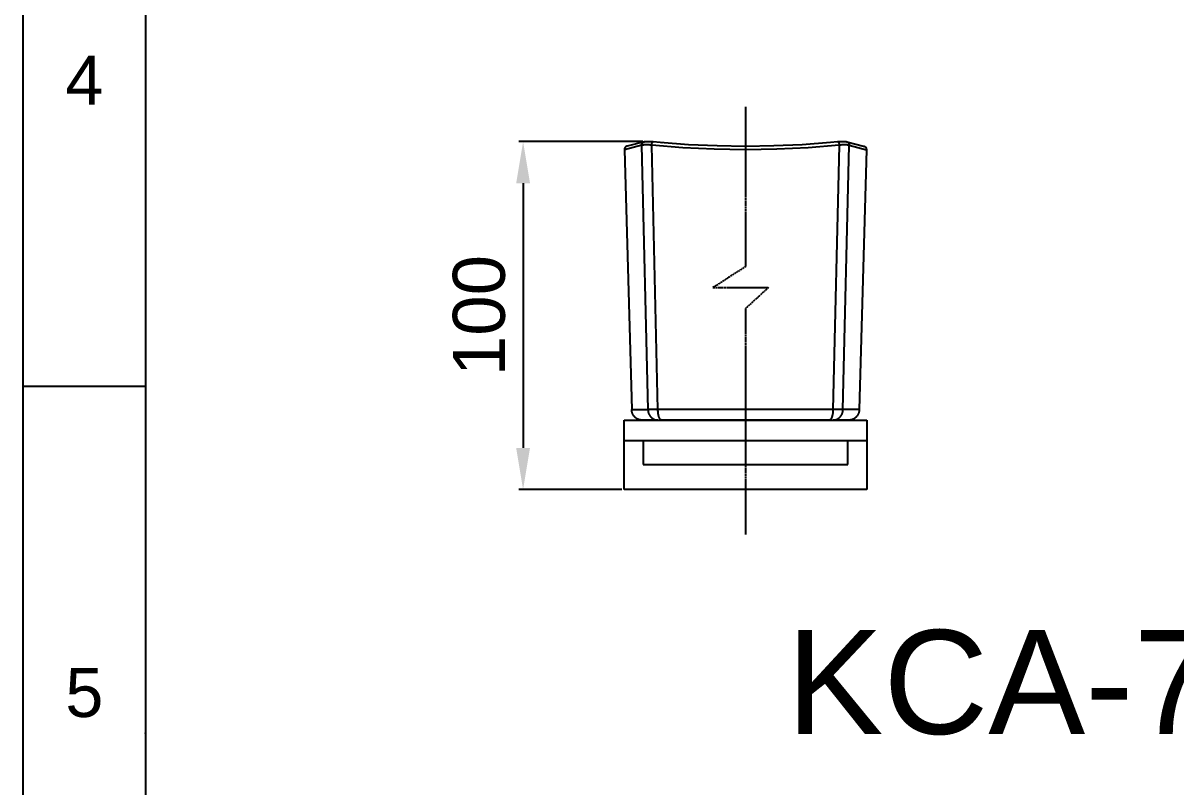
# Model space of a CAD drawing. Header units: millimetres. Extents: x 2219 to 3269, y 1238 to 2723.
# Drawn here: x 2218.7 to 2551.2, y 1864.6 to 2085 of the extents above; entities that cross this region are included whole.
import ezdxf

# ---------------------------------------------------------------- set-up
doc = ezdxf.new("R2010")
doc.units = ezdxf.units.MM
doc.linetypes.add('CENTER', pattern=[0.6, 0.375, -0.075, 0.075, -0.075])
for name, color, linetype in [('CEN2', 1, 'Continuous'), ('DIM2', 3, 'Continuous'), ('form22', 7, 'Continuous'), ('main', 7, 'Continuous')]:
    doc.layers.add(name, color=color, linetype=linetype)
doc.styles.add('Arial Regular', font='arial.ttf')
doc.styles.get("Standard").update_dxf_attribs({"font": 'arial.ttf'})
doc.dimstyles.new('ISO-25', dxfattribs={"dimtxt": 2.5, "dimasz": 2.5, "dimexe": 1.25, "dimexo": 0.625, "dimtad": 1, "dimtxsty": 'Standard', "dimcen": 2.5, "dimadec": 0, "dimazin": 0, "dimtfac": 1, "dimtmove": 0, "dimatfit": 3, "dimfxl": 1, "dimarcsym": 0})

# ---------------------------------------------------------------- blocks, each defined once
blk = doc.blocks.new('*D40')
at = {"layer": 'Defpoints', "color": 0, "transparency": 16777216}
for p in [(2398.09, 2050.79), (2362.88, 1950.41), (2392.01, 1950.41)]:
    blk.add_point(p, dxfattribs=at)
at = {"layer": 'DIM2', "color": 0, "lineweight": -2, "transparency": 16777216}
for p, q in [((2397.46, 2050.79), (2361.63, 2050.79)), ((2362.88, 2038.79), (2362.88, 1962.41)), ((2391.39, 1950.41), (2361.63, 1950.41))]:
    blk.add_line(p, q, dxfattribs=at)
at = {"layer": 'DIM2', "color": 0, "transparency": 16777216}
for points in [[(2360.88, 2038.79), (2364.88, 2038.79), (2362.88, 2050.79)], [(2360.88, 1962.41), (2364.88, 1962.41), (2362.88, 1950.41)]]:
    blk.add_solid(points, dxfattribs=at)
at = {"layer": 'DIM2', "color": 0, "transparency": 16777216, "insert": (2350.22, 2000.6), "char_height": 15, "attachment_point": 5, "rotation": 90}
blk.add_mtext('100', dxfattribs=at)

msp = doc.modelspace()

# ---------------------------------------------------------------- linework, layer by layer
at = {"layer": 'CEN2', "linetype": 'CENTER'}
for p, q in [((2427.01, 2060.84), (2427.01, 2014.74)), ((2427.01, 2014.74), (2417.65, 2008.67)), ((2417.65, 2008.67), (2433.64, 2008.67)), ((2433.64, 2008.67), (2427.01, 2002.6)), ((2427.01, 2002.6), (2427.01, 1937.36))]:
    msp.add_line(p, q, dxfattribs=at)
at = {"layer": 'form22'}
for p, q in [((2254.01, 2687.19), (2254.01, 1273.05)), ((2254.01, 1980.12), (2218.65, 1980.12))]:
    msp.add_line(p, q, dxfattribs=at)
msp.add_lwpolyline([(2218.65, 2722.54), (3268.65, 2722.54), (3268.65, 1237.69), (2218.65, 1237.69)], close=True, dxfattribs=at)
msp.add_point((2254.01, 1880.12), dxfattribs=at)
at = {"layer": 'main'}
for p, q in [((2397.12, 2049.72), (2392.09, 2048.44)), ((2392.17, 2048.87), (2392.09, 2048.44)), ((2392.09, 2048.44), (2394.21, 1973.47)), ((2392.18, 2048.9), (2392.17, 2048.87)), ((2392.19, 2048.93), (2392.18, 2048.9)), ((2392.21, 2048.96), (2392.19, 2048.93)), ((2392.22, 2048.99), (2392.21, 2048.96)), ((2392.23, 2049.02), (2392.22, 2048.99)), ((2392.25, 2049.05), (2392.23, 2049.02)), ((2392.27, 2049.08), (2392.25, 2049.05)), ((2392.29, 2049.1), (2392.27, 2049.08)), ((2392.31, 2049.13), (2392.29, 2049.1)), ((2392.33, 2049.16), (2392.31, 2049.13)), ((2392.35, 2049.18), (2392.33, 2049.16)), ((2392.37, 2049.21), (2392.35, 2049.18)), ((2392.39, 2049.23), (2392.37, 2049.21)), ((2392.42, 2049.25), (2392.39, 2049.23)), ((2392.44, 2049.28), (2392.42, 2049.25)), ((2392.47, 2049.3), (2392.44, 2049.28)), ((2392.49, 2049.32), (2392.47, 2049.3)), ((2392.52, 2049.34), (2392.49, 2049.32)), ((2392.55, 2049.36), (2392.52, 2049.34)), ((2392.57, 2049.37), (2392.55, 2049.36)), ((2392.6, 2049.39), (2392.57, 2049.37)), ((2392.63, 2049.41), (2392.6, 2049.39)), ((2392.66, 2049.42), (2392.63, 2049.41)), ((2392.69, 2049.43), (2392.66, 2049.42)), ((2392.72, 2049.45), (2392.69, 2049.43)), ((2392.75, 2049.46), (2392.72, 2049.45)), ((2392.78, 2049.47), (2392.75, 2049.46)), ((2392.82, 2049.48), (2392.78, 2049.47)), ((2392.85, 2049.49), (2392.82, 2049.48)), ((2392.93, 2049.51), (2392.85, 2049.49)), ((2392.94, 2049.51), (2392.93, 2049.51)), ((2397.82, 2050.77), (2392.94, 2049.51)), ((2397.12, 2049.95), (2397.13, 2049.98)), ((2397.12, 2049.91), (2397.12, 2049.95)), ((2397.12, 2049.88), (2397.12, 2049.91)), ((2397.12, 2049.85), (2397.12, 2049.88)), ((2397.12, 2049.81), (2397.12, 2049.85)), ((2397.12, 2049.78), (2397.12, 2049.81)), ((2397.12, 2049.75), (2397.12, 2049.78)), ((2397.36, 2049.76), (2397.12, 2049.72)), ((2397.12, 2049.72), (2397.12, 2049.75)), ((2397.12, 2049.71), (2397.12, 2049.72)), ((2398.91, 1973.46), (2397.12, 2049.71)), ((2397.13, 2049.98), (2397.14, 2050.01)), ((2397.14, 2050.05), (2397.15, 2050.08)), ((2397.14, 2050.01), (2397.14, 2050.05)), ((2397.15, 2050.08), (2397.16, 2050.11)), ((2397.15, 2050.05), (2397.15, 2050.05)), ((2397.16, 2050.11), (2397.17, 2050.14)), ((2397.17, 2050.14), (2397.18, 2050.17)), ((2397.18, 2050.17), (2397.19, 2050.2)), ((2397.19, 2050.2), (2397.21, 2050.23)), ((2397.21, 2050.23), (2397.22, 2050.26)), ((2397.22, 2050.26), (2397.24, 2050.29)), ((2397.24, 2050.29), (2397.25, 2050.32)), ((2397.25, 2050.32), (2397.27, 2050.35)), ((2397.27, 2050.35), (2397.29, 2050.38)), ((2397.29, 2050.38), (2397.31, 2050.4)), ((2397.31, 2050.4), (2397.33, 2050.43)), ((2397.33, 2050.43), (2397.35, 2050.46)), ((2397.35, 2050.46), (2397.37, 2050.48)), ((2397.59, 2049.8), (2397.36, 2049.76)), ((2397.37, 2050.48), (2397.39, 2050.5)), ((2397.39, 2050.5), (2397.42, 2050.53)), ((2397.42, 2050.53), (2397.44, 2050.55)), ((2397.44, 2050.55), (2397.47, 2050.57)), ((2397.47, 2050.57), (2397.49, 2050.59)), ((2397.49, 2050.59), (2397.52, 2050.61)), ((2397.52, 2050.61), (2397.55, 2050.63)), ((2397.55, 2050.63), (2397.58, 2050.65)), ((2397.58, 2050.65), (2397.6, 2050.67)), ((2397.83, 2049.83), (2397.59, 2049.8)), ((2397.6, 2050.67), (2397.63, 2050.68)), ((2397.63, 2050.68), (2397.66, 2050.7)), ((2397.66, 2050.7), (2397.69, 2050.71)), ((2397.69, 2050.71), (2397.72, 2050.72)), ((2397.72, 2050.72), (2397.75, 2050.74)), ((2397.75, 2050.74), (2397.79, 2050.75)), ((2397.79, 2050.75), (2397.82, 2050.76)), ((2397.82, 2050.76), (2397.85, 2050.77)), ((2398.07, 2049.85), (2397.83, 2049.83)), ((2397.85, 2050.77), (2397.88, 2050.77)), ((2397.88, 2050.77), (2397.91, 2050.78)), ((2397.91, 2050.78), (2397.95, 2050.78)), ((2397.95, 2050.78), (2397.98, 2050.79)), ((2397.98, 2050.79), (2398.01, 2050.79)), ((2398.01, 2050.79), (2398.05, 2050.79)), ((2398.05, 2050.79), (2398.05, 2050.79)), ((2398.05, 2050.79), (2398.09, 2050.79)), ((2398.31, 2049.86), (2398.07, 2049.85)), ((2398.09, 2050.79), (2400.41, 2050.79)), ((2398.55, 2049.86), (2398.31, 2049.86)), ((2398.79, 2049.86), (2398.55, 2049.86)), ((2399.03, 2049.85), (2398.79, 2049.86)), ((2399.26, 2049.83), (2399.03, 2049.85)), ((2399.5, 2049.8), (2399.26, 2049.83)), ((2399.74, 2049.76), (2399.5, 2049.8)), ((2399.97, 2049.72), (2399.74, 2049.76)), ((2399.97, 2050.02), (2399.98, 2050.06)), ((2399.97, 2049.98), (2399.97, 2050.02)), ((2399.97, 2049.94), (2399.97, 2049.98)), ((2399.97, 2049.9), (2399.97, 2049.94)), ((2399.97, 2049.86), (2399.97, 2049.9)), ((2399.97, 2049.82), (2399.97, 2049.86)), ((2399.97, 2049.78), (2399.97, 2049.82)), ((2399.97, 2049.74), (2399.97, 2049.78)), ((2399.97, 2049.71), (2399.97, 2049.74)), ((2408.97, 2049.01), (2399.97, 2049.72)), ((2399.97, 2049.71), (2399.97, 2049.72)), ((2401.77, 1973.46), (2399.97, 2049.71)), ((2399.98, 2050.06), (2399.99, 2050.1)), ((2399.99, 2050.14), (2400, 2050.17)), ((2399.99, 2050.1), (2399.99, 2050.14)), ((2400, 2050.17), (2400.01, 2050.21)), ((2400.01, 2050.21), (2400.03, 2050.25)), ((2400.03, 2050.25), (2400.04, 2050.29)), ((2400.04, 2050.29), (2400.05, 2050.32)), ((2400.05, 2050.32), (2400.07, 2050.36)), ((2400.07, 2050.36), (2400.08, 2050.4)), ((2400.08, 2050.4), (2400.1, 2050.43)), ((2400.1, 2050.43), (2400.12, 2050.46)), ((2400.12, 2050.46), (2400.14, 2050.5)), ((2400.14, 2050.5), (2400.16, 2050.53)), ((2400.16, 2050.53), (2400.19, 2050.56)), ((2400.19, 2050.56), (2400.21, 2050.6)), ((2400.21, 2050.6), (2400.23, 2050.63)), ((2400.23, 2050.63), (2400.26, 2050.66)), ((2400.26, 2050.66), (2400.29, 2050.69)), ((2400.29, 2050.69), (2400.31, 2050.71)), ((2400.31, 2050.71), (2400.34, 2050.74)), ((2400.34, 2050.74), (2400.37, 2050.77)), ((2400.37, 2050.77), (2400.4, 2050.79)), ((2400.4, 2050.79), (2400.4, 2050.79)), ((2400.41, 2050.79), (2400.43, 2050.79)), ((2400.43, 2050.79), (2402.44, 2050.61)), ((2402.44, 2050.61), (2410.62, 2050)), ((2402.9, 2050.57), (2403.03, 2050.56)), ((2417.99, 2048.58), (2408.97, 2049.01)), ((2409.11, 2050.1), (2409.18, 2050.09)), ((2410.62, 2050), (2418.81, 2049.64)), ((2427.01, 2048.44), (2417.99, 2048.58)), ((2418.81, 2049.64), (2427.01, 2049.52)), ((2427.01, 2049.52), (2435.22, 2049.64)), ((2436.04, 2048.58), (2427.01, 2048.44)), ((2435.22, 2049.64), (2443.41, 2050)), ((2445.06, 2049.01), (2436.04, 2048.58)), ((2443.41, 2050), (2451.59, 2050.61)), ((2454.06, 2049.72), (2445.06, 2049.01)), ((2451.59, 2050.61), (2453.6, 2050.79)), ((2454.06, 2049.71), (2452.26, 1973.46)), ((2453.6, 2050.79), (2453.63, 2050.77)), ((2453.62, 2050.79), (2455.94, 2050.79)), ((2453.63, 2050.77), (2453.66, 2050.75)), ((2453.66, 2050.75), (2453.69, 2050.72)), ((2453.69, 2050.72), (2453.71, 2050.7)), ((2453.71, 2050.7), (2453.74, 2050.67)), ((2453.74, 2050.67), (2453.77, 2050.64)), ((2453.77, 2050.64), (2453.79, 2050.61)), ((2453.79, 2050.61), (2453.82, 2050.58)), ((2453.82, 2050.58), (2453.84, 2050.55)), ((2453.84, 2050.55), (2453.87, 2050.52)), ((2453.87, 2050.52), (2453.89, 2050.49)), ((2453.89, 2050.49), (2453.91, 2050.46)), ((2453.91, 2050.46), (2453.93, 2050.42)), ((2453.93, 2050.42), (2453.94, 2050.39)), ((2453.94, 2050.39), (2453.96, 2050.35)), ((2453.96, 2050.35), (2453.98, 2050.32)), ((2453.98, 2050.32), (2453.99, 2050.28)), ((2453.99, 2050.28), (2454.01, 2050.25)), ((2454.01, 2050.25), (2454.02, 2050.21)), ((2454.02, 2050.21), (2454.03, 2050.17)), ((2454.03, 2050.17), (2454.04, 2050.14)), ((2454.04, 2050.14), (2454.05, 2050.1)), ((2454.05, 2050.1), (2454.05, 2050.06)), ((2454.05, 2050.06), (2454.06, 2050.02)), ((2454.06, 2050.02), (2454.06, 2049.98)), ((2454.06, 2049.98), (2454.07, 2049.95)), ((2454.07, 2049.83), (2454.06, 2049.79)), ((2454.06, 2049.79), (2454.06, 2049.75)), ((2454.29, 2049.76), (2454.06, 2049.72)), ((2454.06, 2049.75), (2454.06, 2049.72)), ((2454.06, 2049.72), (2454.06, 2049.71)), ((2454.07, 2049.95), (2454.07, 2049.91)), ((2454.07, 2049.91), (2454.07, 2049.87)), ((2454.07, 2049.87), (2454.07, 2049.83)), ((2454.53, 2049.8), (2454.29, 2049.76)), ((2454.77, 2049.83), (2454.53, 2049.8)), ((2455, 2049.85), (2454.77, 2049.83)), ((2455.24, 2049.86), (2455, 2049.85)), ((2455.12, 1973.46), (2456.91, 2049.71)), ((2455.48, 2049.86), (2455.24, 2049.86)), ((2455.72, 2049.86), (2455.48, 2049.86)), ((2455.96, 2049.85), (2455.72, 2049.86)), ((2455.94, 2050.79), (2455.97, 2050.79)), ((2456.2, 2049.83), (2455.96, 2049.85)), ((2455.97, 2050.79), (2455.98, 2050.79)), ((2455.98, 2050.79), (2456.02, 2050.79)), ((2456.02, 2050.79), (2456.05, 2050.79)), ((2456.05, 2050.79), (2456.08, 2050.78)), ((2456.08, 2050.78), (2456.11, 2050.78)), ((2456.11, 2050.78), (2456.15, 2050.77)), ((2456.15, 2050.77), (2456.18, 2050.77)), ((2456.18, 2050.77), (2456.21, 2050.76)), ((2456.43, 2049.8), (2456.2, 2049.83)), ((2456.21, 2050.77), (2461.09, 2049.51)), ((2456.21, 2050.76), (2456.24, 2050.75)), ((2456.24, 2050.75), (2456.27, 2050.74)), ((2456.27, 2050.74), (2456.31, 2050.72)), ((2456.31, 2050.72), (2456.34, 2050.71)), ((2456.34, 2050.71), (2456.37, 2050.7)), ((2456.37, 2050.7), (2456.4, 2050.68)), ((2456.4, 2050.68), (2456.42, 2050.67)), ((2456.42, 2050.67), (2456.45, 2050.65)), ((2456.67, 2049.76), (2456.43, 2049.8)), ((2456.45, 2050.65), (2456.48, 2050.63)), ((2456.48, 2050.63), (2456.51, 2050.61)), ((2456.51, 2050.61), (2456.54, 2050.59)), ((2456.54, 2050.59), (2456.56, 2050.57)), ((2456.56, 2050.57), (2456.59, 2050.55)), ((2456.59, 2050.55), (2456.61, 2050.53)), ((2456.61, 2050.53), (2456.63, 2050.5)), ((2456.63, 2050.5), (2456.66, 2050.48)), ((2456.66, 2050.48), (2456.68, 2050.46)), ((2456.91, 2049.72), (2456.67, 2049.76)), ((2456.68, 2050.46), (2456.7, 2050.43)), ((2456.7, 2050.43), (2456.72, 2050.4)), ((2456.72, 2050.4), (2456.74, 2050.38)), ((2456.74, 2050.38), (2456.76, 2050.35)), ((2456.76, 2050.35), (2456.78, 2050.32)), ((2456.78, 2050.32), (2456.79, 2050.29)), ((2456.79, 2050.29), (2456.81, 2050.26)), ((2456.81, 2050.26), (2456.82, 2050.23)), ((2456.82, 2050.23), (2456.84, 2050.2)), ((2456.84, 2050.2), (2456.85, 2050.17)), ((2456.85, 2050.17), (2456.86, 2050.14)), ((2456.86, 2050.14), (2456.87, 2050.11)), ((2456.87, 2050.11), (2456.88, 2050.08)), ((2456.88, 2050.08), (2456.89, 2050.05)), ((2456.88, 2050.05), (2456.88, 2050.05)), ((2456.89, 2050.05), (2456.89, 2050.01)), ((2456.89, 2050.01), (2456.9, 2049.98)), ((2456.9, 2049.98), (2456.9, 2049.95)), ((2456.9, 2049.95), (2456.91, 2049.91)), ((2456.91, 2049.91), (2456.91, 2049.88)), ((2456.91, 2049.88), (2456.91, 2049.85)), ((2456.91, 2049.85), (2456.91, 2049.81)), ((2456.91, 2049.81), (2456.91, 2049.78)), ((2456.91, 2049.78), (2456.91, 2049.75)), ((2456.91, 2049.75), (2456.91, 2049.72)), ((2456.91, 2049.71), (2456.91, 2049.72)), ((2456.91, 2049.72), (2461.94, 2048.44)), ((2461.94, 2048.44), (2459.82, 1973.47)), ((2461.09, 2049.51), (2461.1, 2049.51)), ((2461.1, 2049.51), (2461.18, 2049.49)), ((2461.18, 2049.49), (2461.21, 2049.48)), ((2461.21, 2049.48), (2461.25, 2049.47)), ((2461.25, 2049.47), (2461.28, 2049.46)), ((2461.28, 2049.46), (2461.31, 2049.45)), ((2461.31, 2049.45), (2461.34, 2049.43)), ((2461.34, 2049.43), (2461.37, 2049.42)), ((2461.37, 2049.42), (2461.4, 2049.41)), ((2461.4, 2049.41), (2461.43, 2049.39)), ((2461.43, 2049.39), (2461.45, 2049.37)), ((2461.45, 2049.37), (2461.48, 2049.36)), ((2461.48, 2049.36), (2461.51, 2049.34)), ((2461.51, 2049.34), (2461.54, 2049.32)), ((2461.54, 2049.32), (2461.56, 2049.3)), ((2461.56, 2049.3), (2461.59, 2049.28)), ((2461.59, 2049.28), (2461.61, 2049.26)), ((2461.61, 2049.26), (2461.63, 2049.23)), ((2461.63, 2049.23), (2461.66, 2049.21)), ((2461.66, 2049.21), (2461.68, 2049.18)), ((2461.68, 2049.18), (2461.7, 2049.16)), ((2461.7, 2049.16), (2461.72, 2049.13)), ((2461.72, 2049.13), (2461.74, 2049.11)), ((2461.74, 2049.11), (2461.76, 2049.08)), ((2461.76, 2049.08), (2461.77, 2049.05)), ((2461.77, 2049.05), (2461.79, 2049.02)), ((2461.79, 2049.02), (2461.81, 2048.99)), ((2461.81, 2048.99), (2461.82, 2048.96)), ((2461.82, 2048.96), (2461.83, 2048.93)), ((2461.83, 2048.93), (2461.85, 2048.9)), ((2461.85, 2048.9), (2461.87, 2048.85)), ((2461.87, 2048.85), (2461.94, 2048.44)), ((2394.21, 1973.47), (2398.91, 1973.46)), ((2394.21, 1973.36), (2394.21, 1973.47)), ((2394.21, 1973.26), (2394.21, 1973.36)), ((2394.22, 1973.15), (2394.21, 1973.26)), ((2394.24, 1973.05), (2394.22, 1973.15)), ((2394.25, 1972.94), (2394.24, 1973.05)), ((2394.27, 1972.84), (2394.25, 1972.94)), ((2394.3, 1972.74), (2394.27, 1972.84)), ((2394.32, 1972.64), (2394.3, 1972.74)), ((2394.36, 1972.54), (2394.32, 1972.64)), ((2394.39, 1972.44), (2394.36, 1972.54)), ((2394.43, 1972.34), (2394.39, 1972.44)), ((2394.47, 1972.24), (2394.43, 1972.34)), ((2394.51, 1972.15), (2394.47, 1972.24)), ((2394.56, 1972.05), (2394.51, 1972.15)), ((2394.61, 1971.96), (2394.56, 1972.05)), ((2394.66, 1971.87), (2394.61, 1971.96)), ((2394.72, 1971.78), (2394.66, 1971.87)), ((2401.77, 1973.46), (2398.91, 1973.46)), ((2398.91, 1973.46), (2398.91, 1973.36)), ((2398.91, 1973.36), (2398.91, 1973.26)), ((2398.91, 1973.26), (2398.92, 1973.16)), ((2398.92, 1973.16), (2398.92, 1973.05)), ((2398.92, 1973.05), (2398.94, 1972.95)), ((2398.94, 1972.95), (2398.95, 1972.85)), ((2398.95, 1972.85), (2398.97, 1972.75)), ((2398.97, 1972.75), (2399, 1972.65)), ((2399, 1972.65), (2399.02, 1972.56)), ((2399.02, 1972.56), (2399.05, 1972.46)), ((2399.05, 1972.46), (2399.09, 1972.36)), ((2399.09, 1972.36), (2399.12, 1972.27)), ((2399.12, 1972.27), (2399.16, 1972.17)), ((2399.16, 1972.17), (2399.21, 1972.08)), ((2399.21, 1972.08), (2399.25, 1971.99)), ((2399.25, 1971.99), (2399.3, 1971.9)), ((2399.3, 1971.9), (2399.35, 1971.82)), ((2401.78, 1973.18), (2401.77, 1973.46)), ((2452.26, 1973.46), (2401.77, 1973.46)), ((2401.79, 1972.9), (2401.78, 1973.18)), ((2401.82, 1972.61), (2401.79, 1972.9)), ((2401.84, 1972.47), (2401.82, 1972.61)), ((2401.86, 1972.33), (2401.84, 1972.47)), ((2401.88, 1972.19), (2401.86, 1972.33)), ((2401.9, 1972.05), (2401.88, 1972.19)), ((2401.93, 1971.92), (2401.9, 1972.05)), ((2401.96, 1971.78), (2401.93, 1971.92)), ((2452.1, 1971.92), (2452.07, 1971.78)), ((2452.13, 1972.05), (2452.1, 1971.92)), ((2452.15, 1972.19), (2452.13, 1972.05)), ((2452.17, 1972.33), (2452.15, 1972.19)), ((2452.19, 1972.47), (2452.17, 1972.33)), ((2452.21, 1972.61), (2452.19, 1972.47)), ((2452.24, 1972.9), (2452.21, 1972.61)), ((2452.25, 1973.18), (2452.24, 1972.9)), ((2452.26, 1973.46), (2452.25, 1973.18)), ((2455.12, 1973.46), (2452.26, 1973.46)), ((2454.68, 1971.82), (2454.73, 1971.9)), ((2454.73, 1971.9), (2454.78, 1971.99)), ((2454.78, 1971.99), (2454.82, 1972.08)), ((2454.82, 1972.08), (2454.87, 1972.17)), ((2454.87, 1972.17), (2454.91, 1972.27)), ((2454.91, 1972.27), (2454.94, 1972.36)), ((2454.94, 1972.36), (2454.98, 1972.46)), ((2454.98, 1972.46), (2455.01, 1972.56)), ((2455.01, 1972.56), (2455.03, 1972.65)), ((2455.03, 1972.65), (2455.06, 1972.75)), ((2455.06, 1972.75), (2455.08, 1972.85)), ((2455.08, 1972.85), (2455.09, 1972.95)), ((2455.09, 1972.95), (2455.1, 1973.05)), ((2455.1, 1973.05), (2455.11, 1973.16)), ((2455.11, 1973.16), (2455.12, 1973.26)), ((2459.82, 1973.47), (2455.12, 1973.46)), ((2455.12, 1973.36), (2455.12, 1973.46)), ((2455.12, 1973.26), (2455.12, 1973.36)), ((2459.37, 1971.87), (2459.31, 1971.78)), ((2459.42, 1971.96), (2459.37, 1971.87)), ((2459.47, 1972.05), (2459.42, 1971.96)), ((2459.52, 1972.15), (2459.47, 1972.05)), ((2459.56, 1972.24), (2459.52, 1972.15)), ((2459.6, 1972.34), (2459.56, 1972.24)), ((2459.64, 1972.44), (2459.6, 1972.34)), ((2459.67, 1972.54), (2459.64, 1972.44)), ((2459.71, 1972.64), (2459.67, 1972.54)), ((2459.73, 1972.74), (2459.71, 1972.64)), ((2459.76, 1972.84), (2459.73, 1972.74)), ((2459.78, 1972.94), (2459.76, 1972.84)), ((2459.79, 1973.05), (2459.78, 1972.94)), ((2459.81, 1973.15), (2459.79, 1973.05)), ((2459.82, 1973.26), (2459.81, 1973.15)), ((2459.82, 1973.47), (2459.82, 1973.36)), ((2459.82, 1973.36), (2459.82, 1973.26)), ((2392.01, 1964.41), (2392.01, 1970.41)), ((2392.01, 1970.41), (2395.01, 1970.41)), ((2394.78, 1971.69), (2394.72, 1971.78)), ((2394.84, 1971.61), (2394.78, 1971.69)), ((2394.91, 1971.53), (2394.84, 1971.61)), ((2394.98, 1971.45), (2394.91, 1971.53)), ((2395.05, 1971.37), (2394.98, 1971.45)), ((2395.01, 1970.41), (2459.01, 1970.41)), ((2395.12, 1971.29), (2395.05, 1971.37)), ((2395.2, 1971.22), (2395.12, 1971.29)), ((2395.28, 1971.15), (2395.2, 1971.22)), ((2395.36, 1971.08), (2395.28, 1971.15)), ((2395.44, 1971.02), (2395.36, 1971.08)), ((2395.42, 1970.41), (2458.61, 1970.41)), ((2395.53, 1970.96), (2395.44, 1971.02)), ((2395.61, 1970.9), (2395.53, 1970.96)), ((2395.7, 1970.84), (2395.61, 1970.9)), ((2395.8, 1970.79), (2395.7, 1970.84)), ((2395.89, 1970.74), (2395.8, 1970.79)), ((2395.98, 1970.7), (2395.89, 1970.74)), ((2396.08, 1970.65), (2395.98, 1970.7)), ((2396.18, 1970.62), (2396.08, 1970.65)), ((2396.28, 1970.58), (2396.18, 1970.62)), ((2396.38, 1970.55), (2396.28, 1970.58)), ((2396.48, 1970.52), (2396.38, 1970.55)), ((2396.58, 1970.49), (2396.48, 1970.52)), ((2396.68, 1970.47), (2396.58, 1970.49)), ((2396.79, 1970.45), (2396.68, 1970.47)), ((2396.89, 1970.44), (2396.79, 1970.45)), ((2396.99, 1970.42), (2396.89, 1970.44)), ((2397.1, 1970.42), (2396.99, 1970.42)), ((2397.2, 1970.41), (2397.1, 1970.42)), ((2400.66, 1970.41), (2397.2, 1970.41)), ((2399.35, 1971.82), (2399.41, 1971.73)), ((2399.41, 1971.73), (2399.47, 1971.65)), ((2399.47, 1971.65), (2399.53, 1971.56)), ((2399.53, 1971.56), (2399.59, 1971.49)), ((2399.59, 1971.49), (2399.66, 1971.41)), ((2399.66, 1971.41), (2399.72, 1971.33)), ((2399.72, 1971.33), (2399.8, 1971.26)), ((2399.8, 1971.26), (2399.87, 1971.19)), ((2399.87, 1971.19), (2399.95, 1971.12)), ((2399.95, 1971.12), (2400.02, 1971.06)), ((2400.02, 1971.06), (2400.1, 1971)), ((2400.1, 1971), (2400.19, 1970.94)), ((2400.19, 1970.94), (2400.27, 1970.88)), ((2400.27, 1970.88), (2400.36, 1970.83)), ((2400.36, 1970.83), (2400.45, 1970.78)), ((2400.45, 1970.78), (2400.54, 1970.73)), ((2400.54, 1970.73), (2400.63, 1970.68)), ((2400.63, 1970.68), (2400.72, 1970.64)), ((2401.71, 1970.41), (2400.66, 1970.41)), ((2400.72, 1970.64), (2400.81, 1970.6)), ((2400.81, 1970.6), (2400.91, 1970.57)), ((2400.91, 1970.57), (2401.01, 1970.54)), ((2401.01, 1970.54), (2401.1, 1970.51)), ((2401.1, 1970.51), (2401.2, 1970.49)), ((2401.2, 1970.49), (2401.3, 1970.46)), ((2401.3, 1970.46), (2401.4, 1970.45)), ((2401.4, 1970.45), (2401.5, 1970.43)), ((2401.5, 1970.43), (2401.6, 1970.42)), ((2401.6, 1970.42), (2401.71, 1970.41)), ((2401.71, 1970.41), (2402.85, 1970.41)), ((2401.99, 1971.66), (2401.96, 1971.78)), ((2402.02, 1971.53), (2401.99, 1971.66)), ((2402.06, 1971.41), (2402.02, 1971.53)), ((2402.1, 1971.3), (2402.06, 1971.41)), ((2402.14, 1971.19), (2402.1, 1971.3)), ((2402.16, 1971.14), (2402.14, 1971.19)), ((2402.18, 1971.09), (2402.16, 1971.14)), ((2402.2, 1971.04), (2402.18, 1971.09)), ((2402.22, 1970.99), (2402.2, 1971.04)), ((2402.25, 1970.95), (2402.22, 1970.99)), ((2402.27, 1970.91), (2402.25, 1970.95)), ((2402.29, 1970.86), (2402.27, 1970.91)), ((2402.32, 1970.82), (2402.29, 1970.86)), ((2402.34, 1970.79), (2402.32, 1970.82)), ((2402.36, 1970.75), (2402.34, 1970.79)), ((2402.39, 1970.72), (2402.36, 1970.75)), ((2402.41, 1970.68), (2402.39, 1970.72)), ((2402.44, 1970.65), (2402.41, 1970.68)), ((2402.46, 1970.62), (2402.44, 1970.65)), ((2402.47, 1970.61), (2402.46, 1970.62)), ((2402.48, 1970.6), (2402.47, 1970.61)), ((2402.5, 1970.59), (2402.48, 1970.6)), ((2402.51, 1970.57), (2402.5, 1970.59)), ((2402.52, 1970.56), (2402.51, 1970.57)), ((2402.53, 1970.55), (2402.52, 1970.56)), ((2402.55, 1970.54), (2402.53, 1970.55)), ((2402.56, 1970.53), (2402.55, 1970.54)), ((2402.57, 1970.52), (2402.56, 1970.53)), ((2402.58, 1970.51), (2402.57, 1970.52)), ((2402.6, 1970.5), (2402.58, 1970.51)), ((2402.61, 1970.49), (2402.6, 1970.5)), ((2402.62, 1970.48), (2402.61, 1970.49)), ((2402.63, 1970.48), (2402.62, 1970.48)), ((2402.64, 1970.47), (2402.63, 1970.48)), ((2402.66, 1970.46), (2402.64, 1970.47)), ((2402.67, 1970.46), (2402.66, 1970.46)), ((2402.68, 1970.45), (2402.67, 1970.46)), ((2402.69, 1970.45), (2402.68, 1970.45)), ((2402.71, 1970.44), (2402.69, 1970.45)), ((2402.72, 1970.44), (2402.71, 1970.44)), ((2402.73, 1970.43), (2402.72, 1970.44)), ((2402.74, 1970.43), (2402.73, 1970.43)), ((2402.75, 1970.42), (2402.74, 1970.43)), ((2402.77, 1970.42), (2402.75, 1970.42)), ((2402.78, 1970.42), (2402.77, 1970.42)), ((2402.79, 1970.42), (2402.78, 1970.42)), ((2402.8, 1970.41), (2402.79, 1970.42)), ((2402.81, 1970.41), (2402.8, 1970.41)), ((2402.83, 1970.41), (2402.81, 1970.41)), ((2402.84, 1970.41), (2402.83, 1970.41)), ((2402.85, 1970.41), (2402.84, 1970.41)), ((2451.18, 1970.41), (2402.85, 1970.41)), ((2451.19, 1970.41), (2451.18, 1970.41)), ((2451.18, 1970.41), (2452.32, 1970.41)), ((2451.2, 1970.41), (2451.19, 1970.41)), ((2451.21, 1970.41), (2451.2, 1970.41)), ((2451.23, 1970.41), (2451.21, 1970.41)), ((2451.24, 1970.42), (2451.23, 1970.41)), ((2451.25, 1970.42), (2451.24, 1970.42)), ((2451.26, 1970.42), (2451.25, 1970.42)), ((2451.27, 1970.42), (2451.26, 1970.42)), ((2451.29, 1970.43), (2451.27, 1970.42)), ((2451.3, 1970.43), (2451.29, 1970.43)), ((2451.31, 1970.44), (2451.3, 1970.43)), ((2451.32, 1970.44), (2451.31, 1970.44)), ((2451.34, 1970.45), (2451.32, 1970.44)), ((2451.35, 1970.45), (2451.34, 1970.45)), ((2451.36, 1970.46), (2451.35, 1970.45)), ((2451.37, 1970.46), (2451.36, 1970.46)), ((2451.38, 1970.47), (2451.37, 1970.46)), ((2451.4, 1970.48), (2451.38, 1970.47)), ((2451.41, 1970.48), (2451.4, 1970.48)), ((2451.42, 1970.49), (2451.41, 1970.48)), ((2451.43, 1970.5), (2451.42, 1970.49)), ((2451.45, 1970.51), (2451.43, 1970.5)), ((2451.46, 1970.52), (2451.45, 1970.51)), ((2451.47, 1970.53), (2451.46, 1970.52)), ((2451.48, 1970.54), (2451.47, 1970.53)), ((2451.5, 1970.55), (2451.48, 1970.54)), ((2451.51, 1970.56), (2451.5, 1970.55)), ((2451.52, 1970.57), (2451.51, 1970.56)), ((2451.53, 1970.59), (2451.52, 1970.57)), ((2451.55, 1970.6), (2451.53, 1970.59)), ((2451.56, 1970.61), (2451.55, 1970.6)), ((2451.57, 1970.62), (2451.56, 1970.61)), ((2451.59, 1970.65), (2451.57, 1970.62)), ((2451.62, 1970.68), (2451.59, 1970.65)), ((2451.64, 1970.72), (2451.62, 1970.68)), ((2451.67, 1970.75), (2451.64, 1970.72)), ((2451.69, 1970.79), (2451.67, 1970.75)), ((2451.71, 1970.82), (2451.69, 1970.79)), ((2451.74, 1970.86), (2451.71, 1970.82)), ((2451.76, 1970.91), (2451.74, 1970.86)), ((2451.78, 1970.95), (2451.76, 1970.91)), ((2451.81, 1970.99), (2451.78, 1970.95)), ((2451.83, 1971.04), (2451.81, 1970.99)), ((2451.85, 1971.09), (2451.83, 1971.04)), ((2451.87, 1971.14), (2451.85, 1971.09)), ((2451.89, 1971.19), (2451.87, 1971.14)), ((2451.93, 1971.3), (2451.89, 1971.19)), ((2451.97, 1971.41), (2451.93, 1971.3)), ((2452.01, 1971.53), (2451.97, 1971.41)), ((2452.04, 1971.66), (2452.01, 1971.53)), ((2452.07, 1971.78), (2452.04, 1971.66)), ((2452.32, 1970.41), (2452.43, 1970.42)), ((2456.51, 1970.41), (2452.32, 1970.41)), ((2452.43, 1970.42), (2452.53, 1970.43)), ((2452.53, 1970.43), (2452.63, 1970.45)), ((2452.63, 1970.45), (2452.73, 1970.46)), ((2452.73, 1970.46), (2452.83, 1970.49)), ((2452.83, 1970.49), (2452.93, 1970.51)), ((2452.93, 1970.51), (2453.02, 1970.54)), ((2453.02, 1970.54), (2453.12, 1970.57)), ((2453.12, 1970.57), (2453.22, 1970.6)), ((2453.22, 1970.6), (2453.31, 1970.64)), ((2453.31, 1970.64), (2453.4, 1970.68)), ((2453.4, 1970.68), (2453.49, 1970.73)), ((2453.49, 1970.73), (2453.58, 1970.78)), ((2453.58, 1970.78), (2453.67, 1970.83)), ((2453.67, 1970.83), (2453.76, 1970.88)), ((2453.76, 1970.88), (2453.84, 1970.94)), ((2453.84, 1970.94), (2453.93, 1971)), ((2453.93, 1971), (2454.01, 1971.06)), ((2454.01, 1971.06), (2454.08, 1971.12)), ((2454.08, 1971.12), (2454.16, 1971.19)), ((2454.16, 1971.19), (2454.23, 1971.26)), ((2454.23, 1971.26), (2454.3, 1971.33)), ((2454.3, 1971.33), (2454.37, 1971.41)), ((2454.37, 1971.41), (2454.44, 1971.49)), ((2454.44, 1971.49), (2454.5, 1971.56)), ((2454.5, 1971.56), (2454.56, 1971.65)), ((2454.56, 1971.65), (2454.62, 1971.73)), ((2454.62, 1971.73), (2454.68, 1971.82)), ((2456.83, 1970.41), (2456.51, 1970.41)), ((2456.93, 1970.42), (2456.83, 1970.41)), ((2457.04, 1970.42), (2456.93, 1970.42)), ((2457.14, 1970.44), (2457.04, 1970.42)), ((2457.24, 1970.45), (2457.14, 1970.44)), ((2457.35, 1970.47), (2457.24, 1970.45)), ((2457.45, 1970.49), (2457.35, 1970.47)), ((2457.55, 1970.52), (2457.45, 1970.49)), ((2457.65, 1970.55), (2457.55, 1970.52)), ((2457.75, 1970.58), (2457.65, 1970.55)), ((2457.85, 1970.62), (2457.75, 1970.58)), ((2457.95, 1970.65), (2457.85, 1970.62)), ((2458.05, 1970.7), (2457.95, 1970.65)), ((2458.14, 1970.74), (2458.05, 1970.7)), ((2458.23, 1970.79), (2458.14, 1970.74)), ((2458.33, 1970.84), (2458.23, 1970.79)), ((2458.42, 1970.9), (2458.33, 1970.84)), ((2458.5, 1970.96), (2458.42, 1970.9)), ((2458.59, 1971.02), (2458.5, 1970.96)), ((2458.67, 1971.08), (2458.59, 1971.02)), ((2458.75, 1971.15), (2458.67, 1971.08)), ((2458.83, 1971.22), (2458.75, 1971.15)), ((2458.91, 1971.29), (2458.83, 1971.22)), ((2458.98, 1971.37), (2458.91, 1971.29)), ((2459.05, 1971.45), (2458.98, 1971.37)), ((2459.01, 1970.41), (2462.01, 1970.41)), ((2459.12, 1971.53), (2459.05, 1971.45)), ((2459.19, 1971.61), (2459.12, 1971.53)), ((2459.25, 1971.69), (2459.19, 1971.61)), ((2459.31, 1971.78), (2459.25, 1971.69)), ((2462.01, 1970.41), (2462.01, 1964.41)), ((2392.01, 1961.41), (2392.01, 1964.41)), ((2395.01, 1964.41), (2392.02, 1964.41)), ((2459.01, 1964.41), (2395.01, 1964.41)), ((2397.51, 1964.41), (2397.51, 1957.57)), ((2456.51, 1957.57), (2456.51, 1964.41)), ((2462.01, 1964.41), (2459.01, 1964.41)), ((2462.01, 1964.41), (2462.01, 1961.41)), ((2392.01, 1950.41), (2392.01, 1961.41)), ((2462.01, 1961.41), (2462.01, 1950.41)), ((2397.51, 1957.57), (2456.51, 1957.57)), ((2462.01, 1950.41), (2392.01, 1950.41))]:
    msp.add_line(p, q, dxfattribs=at)

# ---------------------------------------------------------------- texts
at = {"layer": 'form22', "char_height": 14.14, "attachment_point": 5}
for s, insert in [('4', (2236.33, 2068.5)), ('5', (2236.33, 1891.73))]:
    msp.add_mtext_dynamic_manual_height_columns(s, width=50, gutter_width=12.5, heights=[0], dxfattribs=dict(at, insert=insert))
at = {"layer": 'main', "insert": (2438.84, 1909.85), "char_height": 30, "attachment_point": 1, "style": 'Arial Regular'}
msp.add_mtext_dynamic_manual_height_columns('KCA-702', width=210.7264, gutter_width=12.5, heights=[0], dxfattribs=at)

# ---------------------------------------------------------------- dimensions: what is measured, and where the dimension line sits
at = {"layer": 'DIM2', "color": 3}
dim = msp.add_linear_dim(base=(2362.88, 1950.41), p1=(2398.09, 2050.79), p2=(2392.01, 1950.41), angle=90, dimstyle='ISO-25', override={"dimtxt": 15, "dimasz": 12, "dimgap": 5, "dimdec": 0, "dimtix": 0, "dimtmove": 0}, dxfattribs=at)
dim.commit()
dim.dimension.update_dxf_attribs({"geometry": '*D40', "text_midpoint": (2350.22, 2000.6)})

doc.saveas('drawing.dxf')
